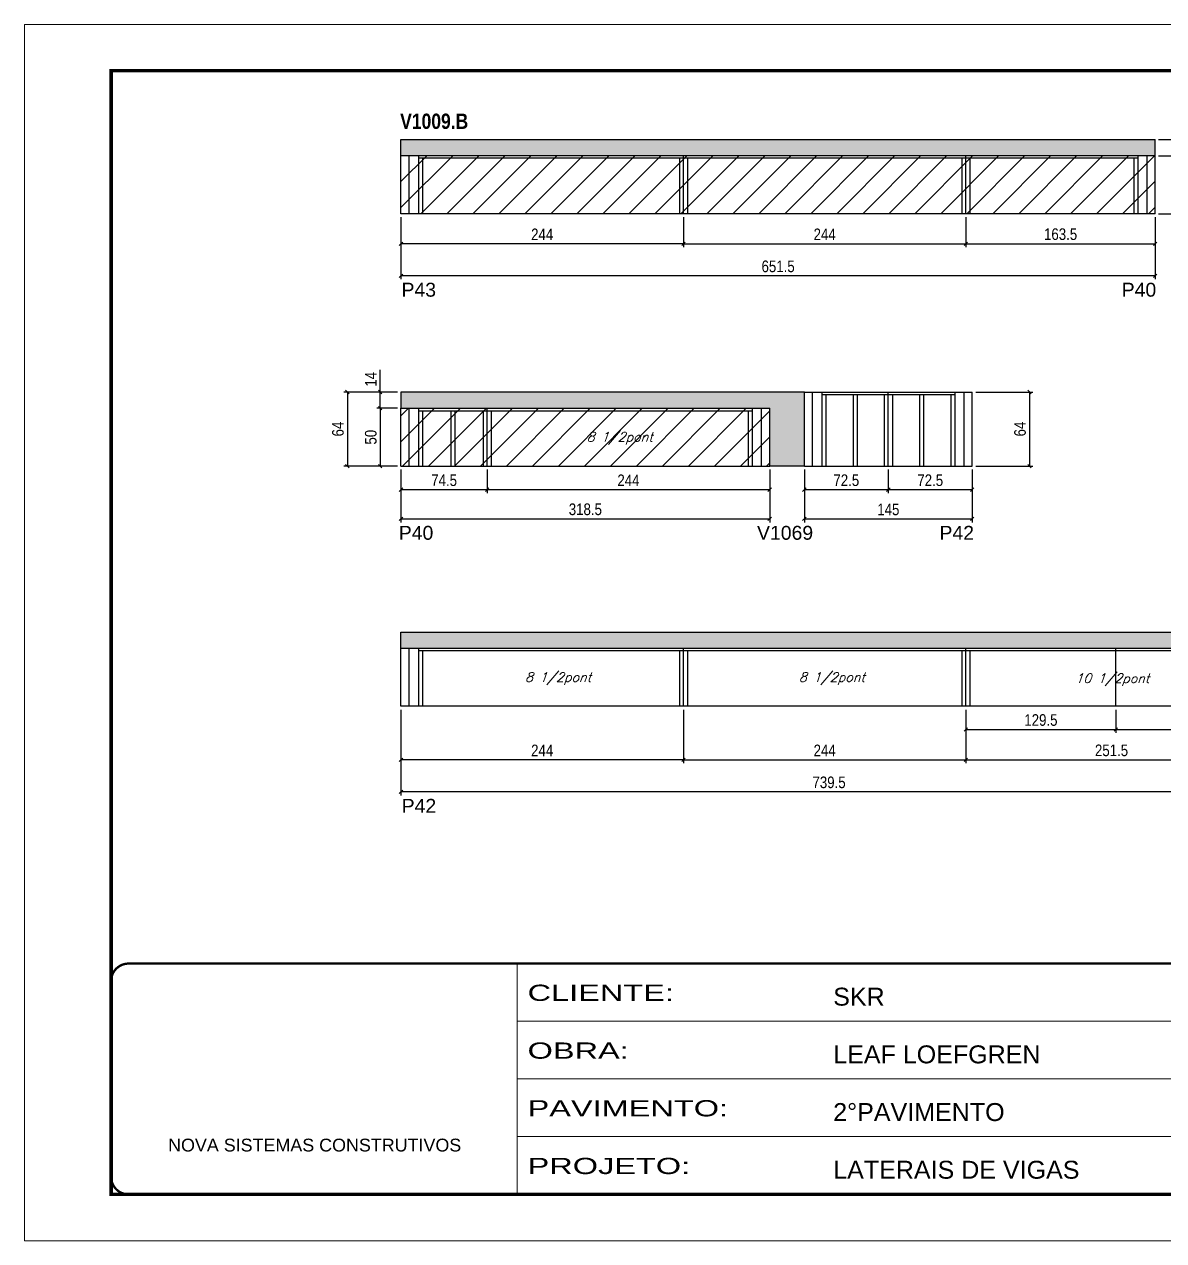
# Model space of a CAD drawing. Extents: x 3309 to 9563, y -2522 to 14608.
# Drawn here: x 8078 to 9062, y 11261 to 12311 of the extents above; entities that cross this region are included whole.
import ezdxf

# ---------------------------------------------------------------- set-up
doc = ezdxf.new("R2010")
doc.units = 0
doc.linetypes.add('CONTINUO', pattern=[0])
doc.linetypes.add('DASHED', pattern=[0.75, 0.5, -0.25])
for name, color, linetype in [('5', 5, 'Continuous'), ('COTA', 241, 'Continuous'), ('NOMENCLATURA', 7, 'Continuous'), ('Painéis', 200, 'Continuous'), ('SARR_2.2x7', 40, 'Continuous'), ('SARR_3.5x7', 81, 'Continuous'), ('texto', 7, 'Continuous')]:
    doc.layers.add(name, color=color, linetype=linetype)
for name, color, linetype, lineweight in [('Folhas', 255, 'Continuous', 9), ('Hachura', 251, 'Continuous', 9), ('SARRAFO DE PRESSAO', 251, 'DASHED', 9)]:
    doc.layers.add(name, color=color, linetype=linetype, lineweight=lineweight)
doc.styles.add('ARIAL', font='arial.ttf')
doc.styles.add('COTA TECNICA', font='techl___.ttf', dxfattribs={"height": 10})
doc.styles.add('Romans', font='romans.shx')
doc.styles.get("Standard").update_dxf_attribs({"font": 'arial.ttf'})
doc.styles.add('TECNICA', font='techb___.ttf', dxfattribs={"height": 10})
doc.styles.add('Tecnologia', font='')
doc.styles.get('Tecnologia').set_extended_font_data('Forgotten Futurist')
doc.dimstyles.new('PAINEL', dxfattribs={"dimtxt": 10, "dimasz": 3, "dimexe": 3, "dimexo": 3, "dimgap": 3, "dimtad": 1, "dimdec": 1, "dimzin": 12, "dimdsep": 46, "dimtxsty": 'COTA TECNICA', "dimblk1": 'OBLIQUE', "dimblk2": 'OBLIQUE', "dimsah": 1, "dimcen": 0.9, "dimclrd": 4, "dimclre": 4, "dimclrt": 240, "dimadec": 1, "dimazin": 3, "dimtfac": 1, "dimtdec": 1, "dimtmove": 0, "dimatfit": 3, "dimfxl": 1, "dimtolj": 1, "dimtzin": 12, "dimarcsym": 0})

# ---------------------------------------------------------------- blocks, each defined once
blk = doc.blocks.new('9999999999')
at = {"color": 30, "linetype": 'CONTINUO'}
for p, q in [((98564.6, 34230.2), (98564.6, 34429.4)), ((98564.6, 34379.6), (99584, 34379.6)), ((98564.6, 34329.8), (99488, 34329.8)), ((98564.6, 34280), (99488, 34280))]:
    blk.add_line(p, q, dxfattribs=at)
at = {"color": 30, "linetype": 'CONTINUO', "const_width": 2}
blk.add_lwpolyline([(99584, 34230.2), (99584, 34414.4, 0.414214), (99569, 34429.4), (98229, 34429.4, 0.414214), (98214, 34414.4), (98214, 34245.2, 0.414214), (98229, 34230.2), (99584, 34230.2)], format="xyb", dxfattribs=at)
at = {"layer": 'Folhas'}
blk.add_lwpolyline([(98139, 34190.2), (99624, 34190.2), (99624, 35240.2), (98139, 35240.2)], close=True, dxfattribs=at)
at = {"layer": 'Folhas', "color": 30, "const_width": 3}
blk.add_lwpolyline([(98214, 34230.2), (99584, 34230.2), (99584, 35200.2), (98214, 35200.2)], close=True, dxfattribs=at)
at = {"color": 7, "linetype": 'Continuous', "ltscale": 5, "style": 'ARIAL'}
for s, height, p in [('SKR', 15.48, (98837.7, 34393.1)), ('LEAF LOEFGREN', 15.483, (98837.7, 34343.3)), ('2°PAVIMENTO', 15.483, (98837.7, 34293.5)), ('NOVA SISTEMAS CONSTRUTIVOS', 11.059, (98263.2, 34267.2)), ('LATERAIS DE VIGAS', 15.483, (98837.7, 34243.7))]:
    blk.add_text(s, height=height, dxfattribs=at).set_placement(p)
at = {"layer": 'Folhas', "color": 7, "style": 'Tecnologia', "width": 1.5}
for s, p in [('CLIENTE:', (98573.7, 34397.2)), ('OBRA:', (98573.7, 34347.3)), ('PAVIMENTO:', (98573.7, 34297.5)), ('PROJETO:', (98573.7, 34247.7))]:
    blk.add_text(s, height=14, dxfattribs=at).set_placement(p)
blk = doc.blocks.new('_Oblique')
at = {"color": 0, "linetype": 'ByBlock', "lineweight": -2}
blk.add_line((-0.5, -0.5), (0.5, 0.5), dxfattribs=at)
blk = doc.blocks.new('*D204')
at = {"layer": 'COTA', "color": 4, "linetype": 'ByBlock', "lineweight": -2, "transparency": 16777216}
for p, q in [((8403.2, 12144.2), (8403.2, 12118.3)), ((8647.2, 12144.2), (8647.2, 12118.3)), ((8647.2, 12121.3), (8403.2, 12121.3))]:
    blk.add_line(p, q, dxfattribs=at)
at = {"layer": 'Defpoints', "color": 0, "linetype": 'ByBlock', "transparency": 16777216}
for p in [(8403.2, 12147.2), (8647.2, 12147.2), (8403.2, 12121.3)]:
    blk.add_point(p, dxfattribs=at)
at = {"layer": 'COTA', "color": 4, "linetype": 'ByBlock', "lineweight": -2, "transparency": 16777216, "xscale": 3, "yscale": 3, "zscale": 3, "rotation": 180}
blk.add_blockref('_Oblique', (8403.2, 12121.3), dxfattribs=at)
at = {"layer": 'COTA', "color": 4, "linetype": 'ByBlock', "lineweight": -2, "transparency": 16777216, "xscale": 3, "yscale": 3, "zscale": 3}
blk.add_blockref('_Oblique', (8647.2, 12121.3), dxfattribs=at)
at = {"layer": 'COTA', "color": 240, "linetype": 'ByBlock', "transparency": 16777216, "insert": (8525.2, 12129.4), "char_height": 10, "attachment_point": 5, "style": 'COTA TECNICA'}
blk.add_mtext('\\A1;244', dxfattribs=at)
blk = doc.blocks.new('*D207')
at = {"layer": 'COTA', "color": 4, "linetype": 'ByBlock', "lineweight": -2, "transparency": 16777216}
for p, q in [((8403.2, 12144.2), (8403.2, 12090.6)), ((9054.7, 12144.2), (9054.7, 12090.6)), ((9054.7, 12093.6), (8403.2, 12093.6))]:
    blk.add_line(p, q, dxfattribs=at)
at = {"layer": 'Defpoints', "color": 0, "linetype": 'ByBlock', "transparency": 16777216}
for p in [(8403.2, 12147.2), (9054.7, 12147.2), (8403.2, 12093.6)]:
    blk.add_point(p, dxfattribs=at)
at = {"layer": 'COTA', "color": 4, "linetype": 'ByBlock', "lineweight": -2, "transparency": 16777216, "xscale": 3, "yscale": 3, "zscale": 3, "rotation": 180}
blk.add_blockref('_Oblique', (8403.2, 12093.6), dxfattribs=at)
at = {"layer": 'COTA', "color": 4, "linetype": 'ByBlock', "lineweight": -2, "transparency": 16777216, "xscale": 3, "yscale": 3, "zscale": 3}
blk.add_blockref('_Oblique', (9054.7, 12093.6), dxfattribs=at)
at = {"layer": 'COTA', "color": 240, "linetype": 'ByBlock', "transparency": 16777216, "insert": (8729, 12101.7), "char_height": 10, "attachment_point": 5, "style": 'COTA TECNICA'}
blk.add_mtext('\\A1;651.5', dxfattribs=at)
blk = doc.blocks.new('*D205')
at = {"layer": 'COTA', "color": 4, "lineweight": -2, "transparency": 16777216}
for p, q in [((8647.2, 12144.2), (8647.2, 12118.3)), ((8891.2, 12144.2), (8891.2, 12118.3)), ((8647.2, 12121.3), (8891.2, 12121.3))]:
    blk.add_line(p, q, dxfattribs=at)
at = {"layer": 'Defpoints', "color": 0, "transparency": 16777216}
for p in [(8647.2, 12147.2, 0), (8891.2, 12147.2, 0), (8891.2, 12121.3)]:
    blk.add_point(p, dxfattribs=at)
at = {"layer": 'COTA', "color": 4, "lineweight": -2, "transparency": 16777216, "xscale": 3, "yscale": 3, "zscale": 3, "rotation": 180}
blk.add_blockref('_Oblique', (8647.2, 12121.3), dxfattribs=at)
at = {"layer": 'COTA', "color": 4, "lineweight": -2, "transparency": 16777216, "xscale": 3, "yscale": 3, "zscale": 3}
blk.add_blockref('_Oblique', (8891.2, 12121.3), dxfattribs=at)
at = {"layer": 'COTA', "color": 240, "transparency": 16777216, "insert": (8769.2, 12129.4), "char_height": 10, "attachment_point": 5, "style": 'COTA TECNICA'}
blk.add_mtext('\\A1;244', dxfattribs=at)
blk = doc.blocks.new('*D206')
at = {"layer": 'COTA', "color": 4, "lineweight": -2, "transparency": 16777216}
for p, q in [((9057.7, 12211.2), (9120.5, 12211.2)), ((9117.5, 12211.2), (9117.5, 12147.2)), ((9057.7, 12147.2), (9120.5, 12147.2))]:
    blk.add_line(p, q, dxfattribs=at)
at = {"layer": 'Defpoints', "color": 0, "transparency": 16777216}
for p in [(9054.7, 12211.2, 0), (9054.7, 12147.2, 0), (9117.5, 12147.2)]:
    blk.add_point(p, dxfattribs=at)
at = {"layer": 'COTA', "color": 4, "lineweight": -2, "transparency": 16777216, "xscale": 3, "yscale": 3, "zscale": 3}
for p, rotation in [((9117.5, 12211.2), 90), ((9117.5, 12147.2), 270)]:
    blk.add_blockref('_Oblique', p, dxfattribs=dict(at, rotation=rotation))
at = {"layer": 'COTA', "color": 240, "transparency": 16777216, "insert": (9109.4, 12179.2), "char_height": 10, "attachment_point": 5, "rotation": 90, "style": 'COTA TECNICA'}
blk.add_mtext('\\A1;64', dxfattribs=at)
blk = doc.blocks.new('*D208')
at = {"layer": 'COTA', "color": 4, "lineweight": -2, "transparency": 16777216}
for p, q in [((9057.7, 12197.2), (9092.1, 12197.2)), ((9089.1, 12197.2), (9089.1, 12147.2)), ((9057.7, 12147.2), (9092.1, 12147.2))]:
    blk.add_line(p, q, dxfattribs=at)
at = {"layer": 'Defpoints', "color": 0, "transparency": 16777216}
for p in [(9054.7, 12197.2, 0), (9054.7, 12147.2, 0), (9089.1, 12147.2)]:
    blk.add_point(p, dxfattribs=at)
at = {"layer": 'COTA', "color": 4, "lineweight": -2, "transparency": 16777216, "xscale": 3, "yscale": 3, "zscale": 3}
for p, rotation in [((9089.1, 12197.2), 90), ((9089.1, 12147.2), 270)]:
    blk.add_blockref('_Oblique', p, dxfattribs=dict(at, rotation=rotation))
at = {"layer": 'COTA', "color": 240, "transparency": 16777216, "insert": (9081, 12172.2), "char_height": 10, "attachment_point": 5, "rotation": 90, "style": 'COTA TECNICA'}
blk.add_mtext('\\A1;50', dxfattribs=at)
blk = doc.blocks.new('*D209')
at = {"layer": 'COTA', "color": 4, "lineweight": -2, "transparency": 16777216}
for p, q in [((9089.1, 12211.2), (9089.1, 12230.4)), ((9057.7, 12211.2), (9092.1, 12211.2)), ((9089.1, 12197.2), (9089.1, 12211.2)), ((9057.7, 12197.2), (9092.1, 12197.2))]:
    blk.add_line(p, q, dxfattribs=at)
at = {"layer": 'Defpoints', "color": 0, "transparency": 16777216}
for p in [(9054.7, 12211.2, 0), (9089.1, 12211.2), (9054.7, 12197.2, 0)]:
    blk.add_point(p, dxfattribs=at)
at = {"layer": 'COTA', "color": 4, "lineweight": -2, "transparency": 16777216, "xscale": 3, "yscale": 3, "zscale": 3}
for p, rotation in [((9089.1, 12211.2), 90), ((9089.1, 12197.2), 270)]:
    blk.add_blockref('_Oblique', p, dxfattribs=dict(at, rotation=rotation))
at = {"layer": 'COTA', "color": 240, "transparency": 16777216, "insert": (9081, 12222.3), "char_height": 10, "attachment_point": 5, "rotation": 90, "style": 'COTA TECNICA'}
blk.add_mtext('\\A1;14', dxfattribs=at)
blk = doc.blocks.new('*D210')
at = {"layer": 'COTA', "color": 4, "linetype": 'ByBlock', "lineweight": -2, "transparency": 16777216}
for p, q in [((8751.7, 11926.3), (8751.7, 11880.8)), ((8896.7, 11926.3), (8896.7, 11880.8)), ((8751.7, 11883.8), (8896.7, 11883.8))]:
    blk.add_line(p, q, dxfattribs=at)
at = {"layer": 'Defpoints', "color": 0, "linetype": 'ByBlock', "transparency": 16777216}
for p in [(8751.7, 11929.3), (8896.7, 11929.3), (8896.7, 11883.8)]:
    blk.add_point(p, dxfattribs=at)
at = {"layer": 'COTA', "color": 4, "linetype": 'ByBlock', "lineweight": -2, "transparency": 16777216, "xscale": 3, "yscale": 3, "zscale": 3, "rotation": 180}
blk.add_blockref('_Oblique', (8751.7, 11883.8), dxfattribs=at)
at = {"layer": 'COTA', "color": 4, "linetype": 'ByBlock', "lineweight": -2, "transparency": 16777216, "xscale": 3, "yscale": 3, "zscale": 3}
blk.add_blockref('_Oblique', (8896.7, 11883.8), dxfattribs=at)
at = {"layer": 'COTA', "color": 240, "linetype": 'ByBlock', "transparency": 16777216, "insert": (8824.2, 11891.9), "char_height": 10, "attachment_point": 5, "style": 'COTA TECNICA'}
blk.add_mtext('\\A1;145', dxfattribs=at)
blk = doc.blocks.new('*D211')
at = {"layer": 'COTA', "color": 4, "lineweight": -2, "transparency": 16777216}
for p, q in [((8824.2, 11926.3), (8824.2, 11906)), ((8896.7, 11926.3), (8896.7, 11906)), ((8896.7, 11909), (8824.2, 11909))]:
    blk.add_line(p, q, dxfattribs=at)
at = {"layer": 'Defpoints', "color": 0, "transparency": 16777216}
for p in [(8824.2, 11929.3), (8896.7, 11929.3), (8824.2, 11909)]:
    blk.add_point(p, dxfattribs=at)
at = {"layer": 'COTA', "color": 4, "lineweight": -2, "transparency": 16777216, "xscale": 3, "yscale": 3, "zscale": 3, "rotation": 180}
blk.add_blockref('_Oblique', (8824.2, 11909), dxfattribs=at)
at = {"layer": 'COTA', "color": 4, "lineweight": -2, "transparency": 16777216, "xscale": 3, "yscale": 3, "zscale": 3}
blk.add_blockref('_Oblique', (8896.7, 11909), dxfattribs=at)
at = {"layer": 'COTA', "color": 240, "transparency": 16777216, "insert": (8860.4, 11917.1), "char_height": 10, "attachment_point": 5, "style": 'COTA TECNICA'}
blk.add_mtext('\\A1;72.5', dxfattribs=at)
blk = doc.blocks.new('*D212')
at = {"layer": 'COTA', "color": 4, "lineweight": -2, "transparency": 16777216}
for p, q in [((8751.7, 11926.3), (8751.7, 11906)), ((8824.2, 11926.3), (8824.2, 11906)), ((8824.2, 11909), (8751.7, 11909))]:
    blk.add_line(p, q, dxfattribs=at)
at = {"layer": 'Defpoints', "color": 0, "transparency": 16777216}
for p in [(8751.7, 11929.3), (8824.2, 11929.3), (8751.7, 11909)]:
    blk.add_point(p, dxfattribs=at)
at = {"layer": 'COTA', "color": 4, "lineweight": -2, "transparency": 16777216, "xscale": 3, "yscale": 3, "zscale": 3, "rotation": 180}
blk.add_blockref('_Oblique', (8751.7, 11909), dxfattribs=at)
at = {"layer": 'COTA', "color": 4, "lineweight": -2, "transparency": 16777216, "xscale": 3, "yscale": 3, "zscale": 3}
blk.add_blockref('_Oblique', (8824.2, 11909), dxfattribs=at)
at = {"layer": 'COTA', "color": 240, "transparency": 16777216, "insert": (8787.9, 11917.1), "char_height": 10, "attachment_point": 5, "style": 'COTA TECNICA'}
blk.add_mtext('\\A1;72.5', dxfattribs=at)
blk = doc.blocks.new('*D213')
at = {"layer": 'COTA', "color": 4, "linetype": 'ByBlock', "lineweight": -2, "transparency": 16777216}
for p, q in [((8403.2, 11926.3), (8403.2, 11880.8)), ((8721.7, 11926.3), (8721.7, 11880.8)), ((8403.2, 11883.8), (8721.7, 11883.8))]:
    blk.add_line(p, q, dxfattribs=at)
at = {"layer": 'Defpoints', "color": 0, "linetype": 'ByBlock', "transparency": 16777216}
for p in [(8403.2, 11929.3), (8721.7, 11929.3), (8721.7, 11883.8)]:
    blk.add_point(p, dxfattribs=at)
at = {"layer": 'COTA', "color": 4, "linetype": 'ByBlock', "lineweight": -2, "transparency": 16777216, "xscale": 3, "yscale": 3, "zscale": 3, "rotation": 180}
blk.add_blockref('_Oblique', (8403.2, 11883.8), dxfattribs=at)
at = {"layer": 'COTA', "color": 4, "linetype": 'ByBlock', "lineweight": -2, "transparency": 16777216, "xscale": 3, "yscale": 3, "zscale": 3}
blk.add_blockref('_Oblique', (8721.7, 11883.8), dxfattribs=at)
at = {"layer": 'COTA', "color": 240, "linetype": 'ByBlock', "transparency": 16777216, "insert": (8562.5, 11892), "char_height": 10, "attachment_point": 5, "style": 'COTA TECNICA'}
blk.add_mtext('\\A1;318.5', dxfattribs=at)
blk = doc.blocks.new('*D214')
at = {"layer": 'COTA', "color": 4, "lineweight": -2, "transparency": 16777216}
for p, q in [((8477.7, 11926.3), (8477.7, 11906)), ((8721.7, 11926.3), (8721.7, 11906)), ((8721.7, 11909), (8477.7, 11909))]:
    blk.add_line(p, q, dxfattribs=at)
at = {"layer": 'Defpoints', "color": 0, "transparency": 16777216}
for p in [(8477.7, 11929.3), (8721.7, 11929.3), (8477.7, 11909)]:
    blk.add_point(p, dxfattribs=at)
at = {"layer": 'COTA', "color": 4, "lineweight": -2, "transparency": 16777216, "xscale": 3, "yscale": 3, "zscale": 3, "rotation": 180}
blk.add_blockref('_Oblique', (8477.7, 11909), dxfattribs=at)
at = {"layer": 'COTA', "color": 4, "lineweight": -2, "transparency": 16777216, "xscale": 3, "yscale": 3, "zscale": 3}
blk.add_blockref('_Oblique', (8721.7, 11909), dxfattribs=at)
at = {"layer": 'COTA', "color": 240, "transparency": 16777216, "insert": (8599.7, 11917.1), "char_height": 10, "attachment_point": 5, "style": 'COTA TECNICA'}
blk.add_mtext('\\A1;244', dxfattribs=at)
blk = doc.blocks.new('*D215')
at = {"layer": 'COTA', "color": 4, "lineweight": -2, "transparency": 16777216}
for p, q in [((8403.2, 11926.3), (8403.2, 11906)), ((8477.7, 11926.3), (8477.7, 11906)), ((8477.7, 11909), (8403.2, 11909))]:
    blk.add_line(p, q, dxfattribs=at)
at = {"layer": 'Defpoints', "color": 0, "transparency": 16777216}
for p in [(8403.2, 11929.3), (8477.7, 11929.3), (8403.2, 11909)]:
    blk.add_point(p, dxfattribs=at)
at = {"layer": 'COTA', "color": 4, "lineweight": -2, "transparency": 16777216, "xscale": 3, "yscale": 3, "zscale": 3, "rotation": 180}
blk.add_blockref('_Oblique', (8403.2, 11909), dxfattribs=at)
at = {"layer": 'COTA', "color": 4, "lineweight": -2, "transparency": 16777216, "xscale": 3, "yscale": 3, "zscale": 3}
blk.add_blockref('_Oblique', (8477.7, 11909), dxfattribs=at)
at = {"layer": 'COTA', "color": 240, "transparency": 16777216, "insert": (8440.5, 11917.1), "char_height": 10, "attachment_point": 5, "style": 'COTA TECNICA'}
blk.add_mtext('\\A1;74.5', dxfattribs=at)
blk = doc.blocks.new('*D201')
at = {"layer": 'COTA', "color": 4, "lineweight": -2, "transparency": 16777216}
for p, q in [((8400.2, 11993.3), (8353.9, 11993.3)), ((8356.9, 11993.3), (8356.9, 11929.3)), ((8400.2, 11929.3), (8353.9, 11929.3))]:
    blk.add_line(p, q, dxfattribs=at)
at = {"layer": 'Defpoints', "color": 0, "transparency": 16777216}
for p in [(8403.2, 11993.3, 0), (8356.9, 11929.3), (8403.2, 11929.3, 0)]:
    blk.add_point(p, dxfattribs=at)
at = {"layer": 'COTA', "color": 4, "lineweight": -2, "transparency": 16777216, "xscale": 3, "yscale": 3, "zscale": 3}
for p, rotation in [((8356.9, 11993.3), 90), ((8356.9, 11929.3), 270)]:
    blk.add_blockref('_Oblique', p, dxfattribs=dict(at, rotation=rotation))
at = {"layer": 'COTA', "color": 240, "transparency": 16777216, "insert": (8348.8, 11961.3), "char_height": 10, "attachment_point": 5, "rotation": 90, "style": 'COTA TECNICA'}
blk.add_mtext('\\A1;64', dxfattribs=at)
blk = doc.blocks.new('*D202')
at = {"layer": 'COTA', "color": 4, "lineweight": -2, "transparency": 16777216}
for p, q in [((8400.2, 11979.3), (8382.3, 11979.3)), ((8385.3, 11979.3), (8385.3, 11929.3)), ((8400.2, 11929.3), (8382.3, 11929.3))]:
    blk.add_line(p, q, dxfattribs=at)
at = {"layer": 'Defpoints', "color": 0, "transparency": 16777216}
for p in [(8403.2, 11979.3, 0), (8385.3, 11929.3), (8403.2, 11929.3, 0)]:
    blk.add_point(p, dxfattribs=at)
at = {"layer": 'COTA', "color": 4, "lineweight": -2, "transparency": 16777216, "xscale": 3, "yscale": 3, "zscale": 3}
for p, rotation in [((8385.3, 11979.3), 90), ((8385.3, 11929.3), 270)]:
    blk.add_blockref('_Oblique', p, dxfattribs=dict(at, rotation=rotation))
at = {"layer": 'COTA', "color": 240, "transparency": 16777216, "insert": (8377.2, 11954.3), "char_height": 10, "attachment_point": 5, "rotation": 90, "style": 'COTA TECNICA'}
blk.add_mtext('\\A1;50', dxfattribs=at)
blk = doc.blocks.new('*D203')
at = {"layer": 'COTA', "color": 4, "lineweight": -2, "transparency": 16777216}
for p, q in [((8385.3, 11993.3), (8385.3, 12012.4)), ((8400.2, 11993.3), (8382.3, 11993.3)), ((8385.3, 11979.3), (8385.3, 11993.3)), ((8400.2, 11979.3), (8382.3, 11979.3))]:
    blk.add_line(p, q, dxfattribs=at)
at = {"layer": 'Defpoints', "color": 0, "transparency": 16777216}
for p in [(8385.3, 11993.3), (8403.2, 11993.3, 0), (8403.2, 11979.3, 0)]:
    blk.add_point(p, dxfattribs=at)
at = {"layer": 'COTA', "color": 4, "lineweight": -2, "transparency": 16777216, "xscale": 3, "yscale": 3, "zscale": 3}
for p, rotation in [((8385.3, 11993.3), 90), ((8385.3, 11979.3), 270)]:
    blk.add_blockref('_Oblique', p, dxfattribs=dict(at, rotation=rotation))
at = {"layer": 'COTA', "color": 240, "transparency": 16777216, "insert": (8377.2, 12004.3), "char_height": 10, "attachment_point": 5, "rotation": 90, "style": 'COTA TECNICA'}
blk.add_mtext('\\A1;14', dxfattribs=at)
blk = doc.blocks.new('*D238')
at = {"layer": 'COTA', "color": 4, "lineweight": -2, "transparency": 16777216}
for p, q in [((8891.2, 12144.2), (8891.2, 12118.3)), ((9054.7, 12144.2), (9054.7, 12118.3)), ((8891.2, 12121.3), (9054.7, 12121.3))]:
    blk.add_line(p, q, dxfattribs=at)
at = {"layer": 'Defpoints', "color": 0, "transparency": 16777216}
for p in [(8891.2, 12147.2, 0), (9054.7, 12147.2, 0), (9054.7, 12121.3)]:
    blk.add_point(p, dxfattribs=at)
at = {"layer": 'COTA', "color": 4, "lineweight": -2, "transparency": 16777216, "xscale": 3, "yscale": 3, "zscale": 3, "rotation": 180}
blk.add_blockref('_Oblique', (8891.2, 12121.3), dxfattribs=at)
at = {"layer": 'COTA', "color": 4, "lineweight": -2, "transparency": 16777216, "xscale": 3, "yscale": 3, "zscale": 3}
blk.add_blockref('_Oblique', (9054.7, 12121.3), dxfattribs=at)
at = {"layer": 'COTA', "color": 240, "transparency": 16777216, "insert": (8973, 12129.5), "char_height": 10, "attachment_point": 5, "style": 'COTA TECNICA'}
blk.add_mtext('\\A1;163.5', dxfattribs=at)
blk = doc.blocks.new('*D239')
at = {"layer": 'COTA', "color": 4, "lineweight": -2, "transparency": 16777216}
for p, q in [((8899.7, 11993.3), (8949.1, 11993.3)), ((8946.1, 11993.3), (8946.1, 11929.3)), ((8899.7, 11929.3), (8949.1, 11929.3))]:
    blk.add_line(p, q, dxfattribs=at)
at = {"layer": 'Defpoints', "color": 0, "transparency": 16777216}
for p in [(8896.7, 11993.3, 0), (8896.7, 11929.3, 0), (8946.1, 11929.3)]:
    blk.add_point(p, dxfattribs=at)
at = {"layer": 'COTA', "color": 4, "lineweight": -2, "transparency": 16777216, "xscale": 3, "yscale": 3, "zscale": 3}
for p, rotation in [((8946.1, 11993.3), 90), ((8946.1, 11929.3), 270)]:
    blk.add_blockref('_Oblique', p, dxfattribs=dict(at, rotation=rotation))
at = {"layer": 'COTA', "color": 240, "transparency": 16777216, "insert": (8938, 11961.3), "char_height": 10, "attachment_point": 5, "rotation": 90, "style": 'COTA TECNICA'}
blk.add_mtext('\\A1;64', dxfattribs=at)
blk = doc.blocks.new('*D240')
at = {"layer": 'COTA', "color": 4, "linetype": 'ByBlock', "lineweight": -2, "transparency": 16777216}
for p, q in [((8403.2, 11719), (8403.2, 11672.8)), ((8647.2, 11719), (8647.2, 11672.8)), ((8647.2, 11675.8), (8403.2, 11675.8))]:
    blk.add_line(p, q, dxfattribs=at)
at = {"layer": 'Defpoints', "color": 0, "linetype": 'ByBlock', "transparency": 16777216}
for p in [(8403.2, 11722), (8647.2, 11722), (8403.2, 11675.8)]:
    blk.add_point(p, dxfattribs=at)
at = {"layer": 'COTA', "color": 4, "linetype": 'ByBlock', "lineweight": -2, "transparency": 16777216, "xscale": 3, "yscale": 3, "zscale": 3, "rotation": 180}
blk.add_blockref('_Oblique', (8403.2, 11675.8), dxfattribs=at)
at = {"layer": 'COTA', "color": 4, "linetype": 'ByBlock', "lineweight": -2, "transparency": 16777216, "xscale": 3, "yscale": 3, "zscale": 3}
blk.add_blockref('_Oblique', (8647.2, 11675.8), dxfattribs=at)
at = {"layer": 'COTA', "color": 240, "linetype": 'ByBlock', "transparency": 16777216, "insert": (8525.2, 11683.9), "char_height": 10, "attachment_point": 5, "style": 'COTA TECNICA'}
blk.add_mtext('\\A1;244', dxfattribs=at)
blk = doc.blocks.new('*D243')
at = {"layer": 'COTA', "color": 4, "linetype": 'ByBlock', "lineweight": -2, "transparency": 16777216}
for p, q in [((8403.2, 11719), (8403.2, 11645.1)), ((9142.7, 11719), (9142.7, 11645.1)), ((9142.7, 11648.1), (8403.2, 11648.1))]:
    blk.add_line(p, q, dxfattribs=at)
at = {"layer": 'Defpoints', "color": 0, "linetype": 'ByBlock', "transparency": 16777216}
for p in [(8403.2, 11722), (9142.7, 11722), (8403.2, 11648.1)]:
    blk.add_point(p, dxfattribs=at)
at = {"layer": 'COTA', "color": 4, "linetype": 'ByBlock', "lineweight": -2, "transparency": 16777216, "xscale": 3, "yscale": 3, "zscale": 3, "rotation": 180}
blk.add_blockref('_Oblique', (8403.2, 11648.1), dxfattribs=at)
at = {"layer": 'COTA', "color": 4, "linetype": 'ByBlock', "lineweight": -2, "transparency": 16777216, "xscale": 3, "yscale": 3, "zscale": 3}
blk.add_blockref('_Oblique', (9142.7, 11648.1), dxfattribs=at)
at = {"layer": 'COTA', "color": 240, "linetype": 'ByBlock', "transparency": 16777216, "insert": (8773, 11656.3), "char_height": 10, "attachment_point": 5, "style": 'COTA TECNICA'}
blk.add_mtext('\\A1;739.5', dxfattribs=at)
blk = doc.blocks.new('*D241')
at = {"layer": 'COTA', "color": 4, "lineweight": -2, "transparency": 16777216}
for p, q in [((8647.2, 11719), (8647.2, 11672.8)), ((8891.2, 11719), (8891.2, 11672.8)), ((8647.2, 11675.8), (8891.2, 11675.8))]:
    blk.add_line(p, q, dxfattribs=at)
at = {"layer": 'Defpoints', "color": 0, "transparency": 16777216}
for p in [(8647.2, 11722, 0), (8891.2, 11722, 0), (8891.2, 11675.8)]:
    blk.add_point(p, dxfattribs=at)
at = {"layer": 'COTA', "color": 4, "lineweight": -2, "transparency": 16777216, "xscale": 3, "yscale": 3, "zscale": 3, "rotation": 180}
blk.add_blockref('_Oblique', (8647.2, 11675.8), dxfattribs=at)
at = {"layer": 'COTA', "color": 4, "lineweight": -2, "transparency": 16777216, "xscale": 3, "yscale": 3, "zscale": 3}
blk.add_blockref('_Oblique', (8891.2, 11675.8), dxfattribs=at)
at = {"layer": 'COTA', "color": 240, "transparency": 16777216, "insert": (8769.2, 11683.9), "char_height": 10, "attachment_point": 5, "style": 'COTA TECNICA'}
blk.add_mtext('\\A1;244', dxfattribs=at)
blk = doc.blocks.new('*D244')
at = {"layer": 'COTA', "color": 4, "lineweight": -2, "transparency": 16777216}
for p, q in [((8891.2, 11719), (8891.2, 11672.8)), ((9142.7, 11719), (9142.7, 11672.8)), ((8891.2, 11675.8), (9142.7, 11675.8))]:
    blk.add_line(p, q, dxfattribs=at)
at = {"layer": 'Defpoints', "color": 0, "transparency": 16777216}
for p in [(8891.2, 11722, 0), (9142.7, 11722, 0), (9142.7, 11675.8)]:
    blk.add_point(p, dxfattribs=at)
at = {"layer": 'COTA', "color": 4, "lineweight": -2, "transparency": 16777216, "xscale": 3, "yscale": 3, "zscale": 3, "rotation": 180}
blk.add_blockref('_Oblique', (8891.2, 11675.8), dxfattribs=at)
at = {"layer": 'COTA', "color": 4, "lineweight": -2, "transparency": 16777216, "xscale": 3, "yscale": 3, "zscale": 3}
blk.add_blockref('_Oblique', (9142.7, 11675.8), dxfattribs=at)
at = {"layer": 'COTA', "color": 240, "transparency": 16777216, "insert": (9017, 11683.9), "char_height": 10, "attachment_point": 5, "style": 'COTA TECNICA'}
blk.add_mtext('\\A1;251.5', dxfattribs=at)
blk = doc.blocks.new('*D247')
at = {"layer": 'COTA', "color": 4, "lineweight": -2, "transparency": 16777216}
for p, q in [((8891.2, 11719), (8891.2, 11699)), ((9020.7, 11719), (9020.7, 11699)), ((8891.2, 11702), (9020.7, 11702))]:
    blk.add_line(p, q, dxfattribs=at)
at = {"layer": 'Defpoints', "color": 0, "transparency": 16777216}
for p in [(8891.2, 11722, 0), (9020.7, 11722, 0), (9020.7, 11702)]:
    blk.add_point(p, dxfattribs=at)
at = {"layer": 'COTA', "color": 4, "lineweight": -2, "transparency": 16777216, "xscale": 3, "yscale": 3, "zscale": 3, "rotation": 180}
blk.add_blockref('_Oblique', (8891.2, 11702), dxfattribs=at)
at = {"layer": 'COTA', "color": 4, "lineweight": -2, "transparency": 16777216, "xscale": 3, "yscale": 3, "zscale": 3}
blk.add_blockref('_Oblique', (9020.7, 11702), dxfattribs=at)
at = {"layer": 'COTA', "color": 240, "transparency": 16777216, "insert": (8956, 11710.1), "char_height": 10, "attachment_point": 5, "style": 'COTA TECNICA'}
blk.add_mtext('\\A1;129.5', dxfattribs=at)
blk = doc.blocks.new('*D248')
at = {"layer": 'COTA', "color": 4, "lineweight": -2, "transparency": 16777216}
for p, q in [((9020.7, 11719), (9020.7, 11699)), ((9142.7, 11719), (9142.7, 11699)), ((9020.7, 11702), (9142.7, 11702))]:
    blk.add_line(p, q, dxfattribs=at)
at = {"layer": 'Defpoints', "color": 0, "transparency": 16777216}
for p in [(9020.7, 11722, 0), (9142.7, 11722, 0), (9142.7, 11702)]:
    blk.add_point(p, dxfattribs=at)
at = {"layer": 'COTA', "color": 4, "lineweight": -2, "transparency": 16777216, "xscale": 3, "yscale": 3, "zscale": 3, "rotation": 180}
blk.add_blockref('_Oblique', (9020.7, 11702), dxfattribs=at)
at = {"layer": 'COTA', "color": 4, "lineweight": -2, "transparency": 16777216, "xscale": 3, "yscale": 3, "zscale": 3}
blk.add_blockref('_Oblique', (9142.7, 11702), dxfattribs=at)
at = {"layer": 'COTA', "color": 240, "transparency": 16777216, "insert": (9081.7, 11710.1), "char_height": 10, "attachment_point": 5, "style": 'COTA TECNICA'}
blk.add_mtext('\\A1;122', dxfattribs=at)

msp = doc.modelspace()

# ---------------------------------------------------------------- hatches: boundary and pattern name
at = {"layer": 'COTA'}
h = msp.add_hatch(dxfattribs=at)
h.set_pattern_fill('AR-CONC', color=256, scale=0.03)
h.set_pattern_definition([(50, (1476.492, -1064.7645), (5.4655401, -0.4781726), [0.5715, -6.2865]), (355, (1476.492, -1064.7645), (-1.0573026, 5.7317054), [0.4572, -5.0292175]), (100.451445, (1476.9476, -1064.8043), (4.4082374, 5.2535326), [0.4857003, -5.3427073]), (46.1842, (1476.492, -1063.2405), (8.1323712, -1.2612698), [0.85725, -9.42975]), (96.63556, (1477.17, -1063.3456), (7.122124, 7.4227837), [0.7285507, -8.0140682]), (351.18415, (1476.492, -1063.2405), (7.122124, 7.4227837), [0.685799, -7.543792]), (21, (1477.254, -1063.6215), (4.5484317, -3.067956), [0.5715, -6.2865]), (326, (1477.254, -1063.6215), (1.8540609, 5.525639), [0.4572, -5.0292]), (71.451445, (1477.633, -1063.877), (6.4024926, 2.457683), [0.4857003, -5.3426981]), (37.5, (1476.4922, -1064.7645), (0.0926581, 2.53665117), [0, -4.96824, 0, -5.1054, 0, -5.04825]), (7.5, (1476.4922, -1064.7645), (2.00458988, 3.00541724), [0, -2.91084, 0, -4.85394, 0, -1.92405]), (327.5, (1474.793, -1064.7645), (4.06771786, -0.17186232), [0, -1.905, 0, -5.9436, 0, -7.8867]), (317.5, (1474.031, -1064.7645), (4.44387544, 0.7627947), [0, -2.4765, 0, -3.94716, 0, -5.6007])])
h.paths.add_polyline_path([(9054.73, 12197.24), (9054.73, 12211.24), (8403.23, 12211.24), (8403.23, 12197.24)])
h = msp.add_hatch(dxfattribs=at)
h.set_pattern_fill('AR-CONC', color=256, scale=0.03)
h.paths.add_polyline_path([(8751.7, 11993.28), (8403.23, 11993.28), (8403.23, 11979.28), (8721.7, 11979.28), (8721.7, 11929.28), (8751.7, 11929.28)])
h = msp.add_hatch(dxfattribs=at)
h.set_pattern_fill('AR-CONC', color=256, scale=0.03)
h.set_pattern_definition([(50, (1476.492, -1487.0236), (5.4655401, -0.4781726), [0.5715, -6.2865]), (355, (1476.492, -1487.0236), (-1.0573026, 5.7317054), [0.4572, -5.0292175]), (100.451445, (1476.9476, -1487.0635), (4.4082374, 5.2535326), [0.4857003, -5.3427073]), (46.1842, (1476.492, -1485.4996), (8.1323712, -1.2612698), [0.85725, -9.42975]), (96.63556, (1477.17, -1485.605), (7.122124, 7.4227837), [0.7285507, -8.0140682]), (351.18415, (1476.492, -1485.5), (7.122124, 7.4227837), [0.685799, -7.543792]), (21, (1477.254, -1485.8806), (4.5484317, -3.067956), [0.5715, -6.2865]), (326, (1477.254, -1485.8806), (1.8540609, 5.525639), [0.4572, -5.0292]), (71.451445, (1477.633, -1486.1363), (6.4024926, 2.457683), [0.4857003, -5.3426981]), (37.5, (1476.4922, -1487.0236), (0.0926581, 2.53665117), [0, -4.96824, 0, -5.1054, 0, -5.04825]), (7.5, (1476.4922, -1487.0236), (2.00458988, 3.00541724), [0, -2.91084, 0, -4.85394, 0, -1.92405]), (327.5, (1474.793, -1487.0236), (4.06771786, -0.17186232), [0, -1.905, 0, -5.9436, 0, -7.8867]), (317.5, (1474.031, -1487.0236), (4.44387544, 0.7627947), [0, -2.4765, 0, -3.94716, 0, -5.6007])])
h.paths.add_polyline_path([(8403.23, 11785.98), (8403.23, 11771.98), (9142.73, 11771.98), (9142.73, 11785.98)])
at = {"layer": 'Hachura'}
h = msp.add_hatch(dxfattribs=at)
h.set_pattern_fill('ANSI31', color=256, scale=5)
h.paths.add_polyline_path([(8403.23, 12197.24), (8403.23, 12147.24), (8647.23, 12147.24), (8647.23, 12197.24)])
h.paths.add_polyline_path([(8647.23, 12197.24), (8647.23, 12147.24), (8891.23, 12147.24), (8891.23, 12197.24)])
h.paths.add_polyline_path([(9054.73, 12147.24), (9054.73, 12197.24), (8891.23, 12197.24), (8891.23, 12147.24)])
h = msp.add_hatch(dxfattribs=at)
h.set_pattern_fill('ANSI31', color=256, scale=5)
h.paths.add_polyline_path([(8403.23, 11979.28), (8403.23, 11929.28), (8477.7, 11929.28), (8477.7, 11979.28)])
h.paths.add_polyline_path([(8477.7, 11979.28), (8477.7, 11929.28), (8721.7, 11929.28), (8721.7, 11979.28)])

# ---------------------------------------------------------------- linework, layer by layer
at = {"layer": 'COTA'}
for p, q in [((8403.23, 12197.24, 0), (8403.23, 12211.24, 0)), ((8403.23, 12211.24, 0), (9054.73, 12211.24, 0)), ((9054.73, 12197.24, 0), (9054.73, 12211.24, 0)), ((8751.7, 11993.28, 0), (8403.23, 11993.28, 0)), ((8403.23, 11993.28, 0), (8403.23, 11979.28, 0)), ((8751.7, 11929.28, 0), (8721.7, 11929.28, 0)), ((8403.23, 11771.98, 0), (8403.23, 11785.98, 0)), ((8403.23, 11785.98, 0), (9142.73, 11785.98, 0))]:
    msp.add_line(p, q, dxfattribs=at)
at = {"layer": 'Painéis', "linetype": 'ByBlock'}
for p, q in [((9054.73, 12197.24, 0), (8403.23, 12197.24, 0)), ((8403.23, 12147.24, 0), (8403.23, 12197.24, 0)), ((8647.23, 12147.24, 0), (8647.23, 12197.24, 0)), ((8891.23, 12147.24, 0), (8891.23, 12197.24, 0)), ((9054.73, 12147.24, 0), (9054.73, 12197.24, 0)), ((9054.73, 12147.24, 0), (8403.23, 12147.24, 0)), ((8751.7, 11993.28, 0), (8896.7, 11993.28, 0)), ((8751.7, 11929.28, 0), (8751.7, 11993.28, 0)), ((8824.2, 11929.28, 0), (8824.2, 11993.28, 0)), ((8896.7, 11929.28, 0), (8896.7, 11993.28, 0)), ((8403.23, 11979.28, 0), (8721.7, 11979.28, 0)), ((8403.23, 11929.28, 0), (8403.23, 11979.28, 0)), ((8477.7, 11929.28, 0), (8477.7, 11979.28, 0)), ((8721.7, 11929.28, 0), (8721.7, 11979.28, 0)), ((8403.23, 11929.28, 0), (8721.7, 11929.28, 0)), ((8751.7, 11929.28, 0), (8896.7, 11929.28, 0)), ((9142.73, 11771.98, 0), (8403.23, 11771.98, 0)), ((8403.23, 11721.98, 0), (8403.23, 11771.98, 0)), ((8647.23, 11721.98, 0), (8647.23, 11771.98, 0)), ((8891.23, 11721.98, 0), (8891.23, 11771.98, 0)), ((9020.73, 11721.98, 0), (9020.73, 11771.98, 0)), ((9142.73, 11721.98, 0), (8403.23, 11721.98, 0))]:
    msp.add_line(p, q, dxfattribs=at)
at = {"layer": 'SARR_2.2x7', "linetype": 'Continuous'}
for p, q in [((8410.23, 12147.24, 0), (8410.23, 12197.24, 0)), ((8647.23, 12195.04, 0), (8418.23, 12195.04, 0)), ((8891.23, 12195.04, 0), (8647.23, 12195.04, 0)), ((9039.73, 12195.04, 0), (8891.23, 12195.04, 0)), ((9047.73, 12147.24, 0), (9047.73, 12197.24, 0)), ((8758.7, 11929.28, 0), (8758.7, 11993.28, 0)), ((8766.7, 11991.08, 0), (8824.2, 11991.08, 0)), ((8824.2, 11991.08, 0), (8881.7, 11991.08, 0)), ((8889.7, 11929.28, 0), (8889.7, 11993.28, 0)), ((8410.23, 11929.28, 0), (8410.23, 11979.28, 0)), ((8418.23, 11977.08, 0), (8477.7, 11977.08, 0)), ((8477.7, 11977.08, 0), (8706.7, 11977.08, 0)), ((8714.7, 11929.28, 0), (8714.7, 11979.28, 0)), ((8410.23, 11721.98, 0), (8410.23, 11771.98, 0)), ((8647.23, 11769.78, 0), (8418.23, 11769.78, 0)), ((8891.23, 11769.78, 0), (8647.23, 11769.78, 0)), ((9127.73, 11769.78, 0), (8891.23, 11769.78, 0))]:
    msp.add_line(p, q, dxfattribs=at)
at = {"layer": 'SARR_3.5x7'}
for p, q in [((8418.23, 12197.24, 0), (8418.23, 12147.24, 0)), ((8421.73, 12195.04, 0), (8421.73, 12147.24, 0)), ((8643.73, 12195.04, 0), (8643.73, 12147.24, 0)), ((8650.73, 12195.04, 0), (8650.73, 12147.24, 0)), ((8887.73, 12195.04, 0), (8887.73, 12147.24, 0)), ((8894.73, 12195.04, 0), (8894.73, 12147.24, 0)), ((9036.23, 12195.04, 0), (9036.23, 12147.24, 0)), ((9039.73, 12197.24, 0), (9039.73, 12147.24, 0)), ((8766.7, 11993.28, 0), (8766.7, 11929.28, 0)), ((8770.2, 11991.08, 0), (8770.2, 11929.28, 0)), ((8793.87, 11991.08, 0), (8793.87, 11929.28, 0)), ((8797.37, 11991.08, 0), (8797.37, 11929.28, 0)), ((8820.7, 11991.08, 0), (8820.7, 11929.28, 0)), ((8827.7, 11991.08, 0), (8827.7, 11929.28, 0)), ((8851.02, 11991.08, 0), (8851.02, 11929.28, 0)), ((8854.52, 11991.08, 0), (8854.52, 11929.28, 0)), ((8878.2, 11991.08, 0), (8878.2, 11929.28, 0)), ((8881.7, 11993.28, 0), (8881.7, 11929.28, 0)), ((8418.23, 11979.28, 0), (8418.23, 11929.28, 0)), ((8421.73, 11977.08, 0), (8421.73, 11929.28, 0)), ((8446.29, 11977.08, 0), (8446.29, 11929.28, 0)), ((8449.79, 11977.08, 0), (8449.79, 11929.28, 0)), ((8474.2, 11977.08, 0), (8474.2, 11929.28, 0)), ((8481.2, 11977.08, 0), (8481.2, 11929.28, 0)), ((8703.2, 11977.08, 0), (8703.2, 11929.28, 0)), ((8706.7, 11979.28, 0), (8706.7, 11929.28, 0)), ((8418.23, 11771.98, 0), (8418.23, 11721.98, 0)), ((8421.73, 11769.78, 0), (8421.73, 11721.98, 0)), ((8643.73, 11769.78, 0), (8643.73, 11721.98, 0)), ((8650.73, 11769.78, 0), (8650.73, 11721.98, 0)), ((8887.73, 11769.78, 0), (8887.73, 11721.98, 0)), ((8894.73, 11769.78, 0), (8894.73, 11721.98, 0))]:
    msp.add_line(p, q, dxfattribs=at)

# ---------------------------------------------------------------- block references
at = {"layer": 'SARRAFO DE PRESSAO', "color": 6, "linetype": 'ByBlock'}
msp.add_blockref('9999999999', (-90061.11, -22929.5), dxfattribs=at)

# ---------------------------------------------------------------- texts
at = {"layer": '5', "linetype": 'Continuous'}
for s, p in [('P43', (8403.68, 12075.61, 0)), ('P40', (9025.78, 12075.61, 0)), ('P40', (8401.35, 11865.77, 0)), ('V1069', (8710.78, 11865.77, 0)), ('P42', (8868.39, 11865.77, 0)), ('P42', (8403.83, 11630.08, 0))]:
    msp.add_text(s, height=12, rotation=0.00004, dxfattribs=at).set_placement(p)
at = {"layer": 'NOMENCLATURA', "style": 'TECNICA'}
msp.add_text('V1009.B', height=13.2, dxfattribs=at).set_placement((8402.52, 12220.43, 0))
at = {"layer": 'texto', "color": 2, "char_height": 8, "attachment_point": 5, "style": 'Romans'}
for s, insert in [('{\\Q19;\\C256;8 1/2pont}', (8592.2, 11953.28, 0)), ('{\\Q19;\\C256;8 1/2pont}', (8538.98, 11745.88, 0)), ('{\\Q19;\\C256;8 1/2pont}', (8775.48, 11745.88, 0)), ('{\\Q19;\\C256;10 1/2pont}', (9017.73, 11744.88, 0))]:
    msp.add_mtext(s, dxfattribs=dict(at, insert=insert))

# ---------------------------------------------------------------- dimensions: what is measured, and where the dimension line sits
at = {"layer": 'COTA'}
for base, p1, p2, angle, picture, middle in [((9089.09, 12211.24), (9054.73, 12197.24, 0), (9054.73, 12211.24, 0), 90, '*D209', (9081.02, 12222.3)), ((9117.45, 12147.24), (9054.73, 12211.24, 0), (9054.73, 12147.24, 0), 90, '*D206', (9109.35, 12179.24)), ((9089.09, 12147.24), (9054.73, 12197.24, 0), (9054.73, 12147.24, 0), 90, '*D208', (9080.98, 12172.24)), ((8385.27, 11993.28), (8403.23, 11979.28, 0), (8403.23, 11993.28, 0), 90, '*D203', (8377.2, 12004.34)), ((8356.91, 11929.28), (8403.23, 11993.28, 0), (8403.23, 11929.28, 0), 90, '*D201', (8348.81, 11961.28)), ((8946.12, 11929.28), (8896.7, 11993.28, 0), (8896.7, 11929.28, 0), 90, '*D239', (8938.02, 11961.28)), ((8385.27, 11929.28), (8403.23, 11979.28, 0), (8403.23, 11929.28, 0), 90, '*D202', (8377.16, 11954.28)), ((8477.7, 11909.03, 0), (8721.7, 11929.28, 0), (8477.7, 11929.28, 0), 180, '*D214', (8599.7, 11917.11, 0)), ((8824.2, 11909.03, 0), (8896.7, 11929.28, 0), (8824.2, 11929.28, 0), 180, '*D211', (8860.45, 11917.14, 0))]:
    dim = msp.add_linear_dim(base=base, p1=p1, p2=p2, angle=angle, dimstyle='PAINEL', dxfattribs=at)
    dim.commit()
    dim.dimension.update_dxf_attribs({"geometry": picture, "text_midpoint": middle})
at = {"layer": 'COTA', "linetype": 'ByBlock'}
for base, p1, p2, picture, middle in [((8403.23, 12121.33, 0), (8647.23, 12147.24, 0), (8403.23, 12147.24, 0), '*D204', (8525.23, 12129.4, 0)), ((8403.23, 11675.8, 0), (8647.23, 11721.98, 0), (8403.23, 11721.98, 0), '*D240', (8525.23, 11683.87, 0))]:
    dim = msp.add_linear_dim(base=base, p1=p1, p2=p2, angle=180, dimstyle='PAINEL', override={"dimtmove": 1}, dxfattribs=at)
    dim.commit()
    dim.dimension.update_dxf_attribs({"geometry": picture, "text_midpoint": middle})
for base, p1, p2, picture, middle in [((8403.23, 12093.62, 0), (9054.73, 12147.24, 0), (8403.23, 12147.24, 0), '*D207', (8728.98, 12101.73, 0)), ((8403.23, 11648.09, 0), (9142.73, 11721.98, 0), (8403.23, 11721.98, 0), '*D243', (8772.98, 11656.34, 0))]:
    dim = msp.add_linear_dim(base=base, p1=p1, p2=p2, angle=180, dimstyle='PAINEL', dxfattribs=at)
    dim.commit()
    dim.dimension.update_dxf_attribs({"geometry": picture, "text_midpoint": middle})
at = {"layer": 'COTA'}
for base, p1, p2, picture, middle in [((8891.23, 12121.33), (8647.23, 12147.24, 0), (8891.23, 12147.24, 0), '*D205', (8769.23, 12129.4)), ((9054.73, 12121.33), (8891.23, 12147.24, 0), (9054.73, 12147.24, 0), '*D238', (8972.98, 12129.55)), ((8891.23, 11675.8), (8647.23, 11721.98, 0), (8891.23, 11721.98, 0), '*D241', (8769.23, 11683.87)), ((9142.73, 11675.8), (8891.23, 11721.98, 0), (9142.73, 11721.98, 0), '*D244', (9016.98, 11683.91)), ((9020.73, 11702), (8891.23, 11721.98, 0), (9020.73, 11721.98, 0), '*D247', (8955.98, 11710.14))]:
    dim = msp.add_linear_dim(base=base, p1=p1, p2=p2, dimstyle='PAINEL', dxfattribs=at)
    dim.commit()
    dim.dimension.update_dxf_attribs({"geometry": picture, "text_midpoint": middle})
at = {"layer": 'COTA', "linetype": 'ByBlock'}
for base, p1, p2, picture, middle in [((8721.7, 11883.78, 0), (8403.23, 11929.28, 0), (8721.7, 11929.28, 0), '*D213', (8562.46, 11892.02, 0)), ((8896.7, 11883.78, 0), (8751.7, 11929.28, 0), (8896.7, 11929.28, 0), '*D210', (8824.2, 11891.89, 0))]:
    dim = msp.add_linear_dim(base=base, p1=p1, p2=p2, dimstyle='PAINEL', dxfattribs=at)
    dim.commit()
    dim.dimension.update_dxf_attribs({"geometry": picture, "text_midpoint": middle})
at = {"layer": 'COTA'}
for base, p1, p2, picture, middle in [((8403.23, 11909.03, 0), (8477.7, 11929.28, 0), (8403.23, 11929.28, 0), '*D215', (8440.46, 11917.14, 0)), ((8751.7, 11909.03, 0), (8824.2, 11929.28, 0), (8751.7, 11929.28, 0), '*D212', (8787.95, 11917.14, 0))]:
    dim = msp.add_linear_dim(base=base, p1=p1, p2=p2, angle=180, dimstyle='PAINEL', override={"dimtmove": 1}, dxfattribs=at)
    dim.commit()
    dim.dimension.update_dxf_attribs({"geometry": picture, "text_midpoint": middle})
dim = msp.add_linear_dim(base=(9142.73, 11702), p1=(9020.73, 11721.98, 0), p2=(9142.73, 11721.98, 0), dimstyle='PAINEL', override={"dimtmove": 1}, dxfattribs=at)
dim.commit()
dim.dimension.update_dxf_attribs({"geometry": '*D248', "text_midpoint": (9081.73, 11710.06)})

doc.saveas('drawing.dxf')
